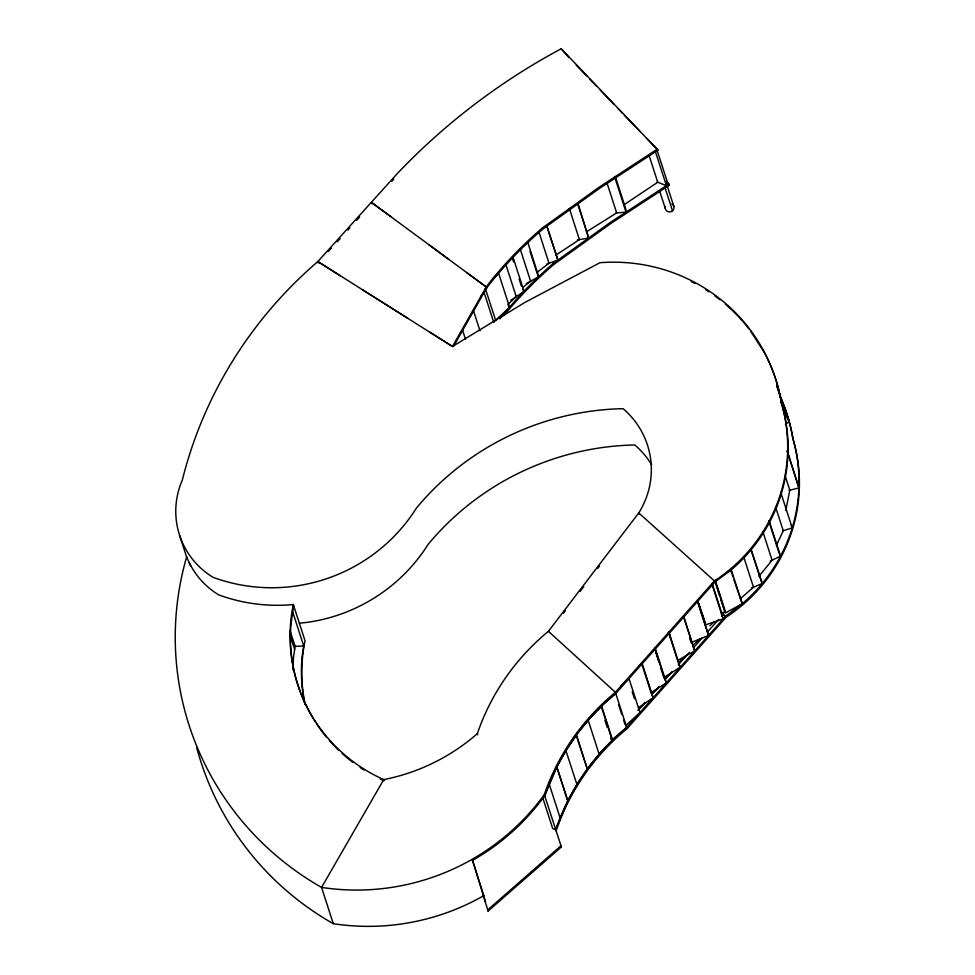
<?xml version="1.0" encoding="UTF-8"?>
<svg xmlns="http://www.w3.org/2000/svg" width="975" height="975" viewBox="0 0 975 975"><rect width="100%" height="100%" fill="white"/><g stroke="black" fill="none" stroke-linecap="round" stroke-linejoin="round"><path stroke-width="1.46" d="M293.682 605.67L291.135 622.83A162.094 158.949 -17.9 0 0 315.705 722.524M290.087 630.837L295.12 646.401L293.67 656.114A170.564 167.261 -17.9 0 0 292.963 669.764M292.744 612.02L303.7 645.974L302.092 656.772A162.094 158.949 -17.9 0 0 304.895 704.108M785.765 510.486L789.811 490.23L785.241 476.092M556.043 830.895L560.954 817.842A228.491 224.055 -17.9 0 1 627.108 728.593L726.131 617.224A161.862 158.73 -17.9 0 0 793.041 439.067A172.222 168.882 -17.9 0 0 780.536 397.556M561.368 846.946L560.991 845.776L487.707 909.907L488.085 911.077L561.368 846.946L544.33 794.588A228.467 224.043 -17.9 0 1 615.396 692.299L714.419 580.942A161.862 158.73 -17.9 0 0 781.316 402.773A172.222 168.882 -17.9 0 0 599.954 262.714L524.928 302.396L452.461 346.503L317.85 261.568A425.258 417.008 -17.9 0 0 182.301 480.127A79.889 78.341 -17.9 0 0 212.964 577.273A168.504 165.238 -17.9 0 0 416.374 508.133A271.574 266.309 -17.9 0 1 623.049 408.671A82.802 81.193 -17.9 0 1 638.759 512.911L639.137 514.081M542.685 797.538L552.74 828.665L555.677 829.701L567.864 800.938L556.908 766.984L544.708 795.758A228.467 224.043 -17.9 0 1 615.773 693.469L714.797 582.112L731.274 569.802A161.862 158.73 -17.9 0 0 781.694 403.942L781.316 402.773M657.077 181.972L666.425 185.677L667.619 182.825L656.662 148.87M776.38 545.439L783.254 530.766L775.491 506.72M453.546 346.442L486.562 288.076L491.583 281.629A408.488 400.567 -17.9 0 1 542.393 229.418L599.308 188.516L657.954 150.101L561.222 48.75A640.868 628.448 -17.9 0 0 397.373 173.489L317.85 261.568L318.167 262.702M566.012 750.713L556.725 766.898L567.694 800.853L576.981 784.656L565.866 750.518L576.432 735.089L587.389 769.043L576.834 784.461M380.274 778.988A162.094 158.949 -17.9 0 0 384.113 780.768L383.736 779.586A162.094 158.949 -17.9 0 1 293.304 604.5L291.208 604.744A168.504 165.238 -17.9 0 1 218.632 594.835A79.889 78.341 -17.9 0 1 186.676 556.798A297.412 291.647 -17.9 0 0 321.567 887.396L383.723 779.61A197.523 193.696 -17.9 0 0 477.348 733.627A228.503 224.079 -17.9 0 1 548.425 631.312L638.759 512.911L714.419 580.942L714.797 582.112M493.643 322.091L509.62 307.381L498.664 273.439L494.276 277.205M563.562 613.165L565.39 610.74M580.137 591.398L583.83 586.572M597.675 568.474L599.503 566.036M500.065 318.825L502.552 315.571A408.488 400.567 -17.9 0 1 553.361 263.36L610.265 222.458L668.923 184.043L666.827 181.874M471.717 313.438L473.594 311.062L479.992 330.866M758.891 576.335L772.102 560.211L762.962 531.923M459.749 333.901L462.638 330.403L465.465 339.202M577.09 733.675L588.205 720.428M481.15 295.949L484.112 292.524L493.716 322.225M637.869 710.275L644.938 702.329M652.007 694.383L659.076 686.437M665.133 679.624L672.202 671.678M678.259 664.865L689.362 652.372M693.396 647.827L702.487 637.613M707.533 631.934L718.648 619.442M721.671 616.029L723.694 613.763M555.677 829.701A228.479 224.043 -17.9 0 1 616.151 736.686L626.742 727.423L725.753 616.054L742.243 603.744A161.862 158.73 -17.9 0 0 792.663 437.897A172.222 168.882 -17.9 0 0 780.719 397.629M391.792 181.338L393.778 179.12M328.295 251.55L331.329 248.198M337.216 241.824L340.129 238.631M347.88 230.088L349.818 227.955M356.655 220.313L359.69 216.974M599.016 753.748L612.288 740.488L601.331 706.546L588.059 719.794L599.162 754.37L587.133 768.727L576.164 734.772M693.542 644.78L699.721 638.869M638.588 709.361L645.17 703.072M709.898 625.779L714.248 621.672M507.829 304.407L516.238 296.656L505.732 264.127M621.185 685.766L628.997 678.588L639.966 712.542L625.463 725.863M678.588 662.513L686.412 655.419M740.33 598.747L753.504 587.206L743.913 557.505M664.487 678.795L672.007 672.311M651.58 693.713L658.259 687.984M602.574 704.706L615.773 693.469M611.081 738.038L612.434 739.586L626.742 727.423M522.551 287.649L530.607 281.19L520.089 248.662M537.286 272.22L549.01 263.213L538.956 232.099M430.06 332.304L452.461 346.503L486.232 286.942L491.205 280.459A408.488 400.567 -17.9 0 1 542.015 228.248L598.93 187.346L657.577 148.931M503.88 315.571A408.488 400.567 -17.9 0 1 553.739 264.53L610.643 223.628L669.301 185.213L668.923 184.043M638.54 666.254L642.233 663.731L653.189 697.673L638.418 707.753M510.839 300.288L524.05 291.415L513.082 257.473M623.951 204.811L657.747 182.24L649.057 155.366M721.244 613.897L724.973 611.41L715.382 581.709M555.531 255.34L579.406 239.618L569.363 208.492M652.933 650.496L655.432 648.887L666.4 682.829L651.41 692.482M586.45 231.843L616.663 212.903L607.072 183.202M668.862 631.885L680.209 667.278L663.865 677.503L660.672 667.607M544.696 795.783A228.503 224.079 -17.9 0 1 483.819 853.588L472.461 860.498L483.795 895.623L483.112 896.037A228.503 224.079 -17.9 0 1 333.292 923.691A297.412 291.647 -17.9 0 1 196.755 747.825M785.399 424.125L789.165 421.98L776.661 385.369L780.768 398.092M678.088 660.197L694.809 650.861L683.841 616.919M526.171 283.652L538.822 276.632L527.865 242.678M727.46 571.874L731.274 569.802L742.243 603.744L725.717 612.751L724.218 610.058M770.152 561.161L780.573 556.091L769.604 522.149M751.506 588.071L762.158 583.501L751.201 549.559M692.396 642.086L708.496 635.468L707.984 633.482M544.196 227.114L546.926 226.151L557.895 260.106L546.963 263.933M782.572 530.985L792.212 527.853L780.756 492.399M789.104 490.413L798.927 487.902L787.203 450.962L798.927 487.902M704.888 621.831L705.266 623.842M577.273 239.996L588.681 237.973L578.114 203.824M299.362 623.232L307.771 622.282A168.504 165.238 -17.9 0 0 428.086 544.416A271.574 266.309 -17.9 0 1 634.774 444.966A82.802 81.193 -17.9 0 1 651.629 464.77M615.944 212.964L626.047 212.136L625.816 209.052L615.31 176.524M295.12 646.401L303.7 645.974M362.7 289.916L407.611 318.155M340.251 275.767L317.85 261.568L318.228 262.738M390.67 216.499L371.524 202.459L371.841 203.592M467.086 272.915L486.232 286.942L486.61 288.113L486.232 286.942L371.524 202.459L371.902 203.629M428.878 244.701L447.976 258.826M721.232 611.995L726.131 617.224M548.425 631.312L615.396 692.299L627.12 728.593M610.813 739.062L612.288 740.488M568.925 57.537L561.222 48.75M576.262 65.167L586.731 76.05M589.875 79.316L596.164 85.849M600.344 90.212L613.97 104.362M618.15 108.725L622.342 113.076M624.439 115.257L640.148 131.588M646.437 138.121L657.954 150.101M666.169 181.959L669.301 185.213M508.255 305.845L509.62 307.381M748.824 328.794L746.338 325.553A172.222 168.882 -17.9 0 0 725.376 304.151M750.482 330.952L764.412 352.682A172.222 168.882 -17.9 0 1 781.694 403.942M522.893 289.721L524.05 291.415M788.141 420.201L789.165 421.98M537.822 274.84L538.822 276.632M742.243 603.744L733.895 579.832M651.775 694.943L653.189 697.673M779.659 554.251L780.573 556.091M665.498 680.989L666.4 682.829M679.343 665.425L680.209 667.278M762.158 583.501L751.347 550.972M694.042 648.96L694.809 650.861M557.895 260.106L546.817 226.078M791.261 524.928L792.212 527.853M332.914 922.521L333.292 923.691L321.945 888.566M782.596 403.747L787.629 419.311M792.663 437.897L793.041 439.067M667.217 185.872L673.883 206.529M655.456 151.734L666.425 185.677M664.95 187.395L672.506 210.807M768.702 520.796L779.208 553.337M659.588 190.795L665.364 208.687M615.079 178.181L626.047 212.136M730.702 569.936L732.981 577.005M715.211 580.222L725.717 612.751M715.54 583.184L719.66 595.92M720.574 598.747L723.767 608.644M712.116 583.391L722.621 615.92M712.225 585L723.194 618.942L705.461 624.853L697.698 600.807M577.712 204.031L588.681 237.973M702.146 613.336L704.438 620.417M698.783 603.537L705.181 623.342M697.673 601.368L707.716 632.495M697.539 601.514L708.496 635.468M684.072 618.308L693.664 648.009M689.678 638.393L691.056 642.635M542.015 228.248L542.393 229.418M553.361 263.36L553.739 264.53M668.704 631.885L670.532 637.54M668.399 631.958L678.905 664.499M529.998 251.318L537.31 273.951M654.542 647.534L665.06 680.062M655.639 652.043L658.844 661.952M512.253 257.753L513.63 261.995M519.102 278.972L521.393 286.041M642.184 665.243L651.312 693.53M632.19 691.677L634.481 698.746M485.331 288.502L495.434 319.69M618.613 704.657L621.806 714.553M623.634 720.208L625.012 724.449M601.477 705.644L612.434 739.586M604.927 720.293L607.206 727.362M549.157 783.937L560.125 817.879M477.348 733.627L477.726 734.797M472.448 859.682L488.085 911.077M485.062 900.985L485.452 902.155L483.807 895.611M293.304 604.5L305.029 640.794A162.094 158.949 -17.9 0 0 304.968 703.877M290.099 635.31L294.657 649.46M179.705 535.653L186.517 556.725M691.226 281.531A172.222 168.882 -17.9 0 1 694.882 283.42M705.559 289.599A172.222 168.882 -17.9 0 1 709.008 291.817M714.626 295.705A172.222 168.882 -17.9 0 1 720.086 299.825M363.967 770.006A162.094 158.949 -17.9 0 1 360.141 767.52M352.706 762.231A162.094 158.949 -17.9 0 1 342.176 753.517M338.849 750.421A162.094 158.949 -17.9 0 1 329.404 740.586M326.454 737.137A162.094 158.949 -17.9 0 1 316.534 723.791M544.318 794.613A228.503 224.079 -17.9 0 1 321.567 887.396M190.722 565.987A79.889 78.341 -17.9 0 1 189.04 562.599M665.815 186.383A4.4 4.314 -17.9 0 1 665.108 187.273M664.182 187.956A4.4 4.314 -17.9 0 1 663.122 188.382M665.413 206.456A4.4 4.314 -17.9 0 0 665.791 209.735L666.461 210.637A4.4 4.314 -17.9 0 0 671.751 211.368L672.665 210.685A4.4 4.314 -17.9 0 0 673.469 205.481L672.787 204.579A4.4 4.314 -17.9 0 0 671.897 203.885"/></g></svg>
